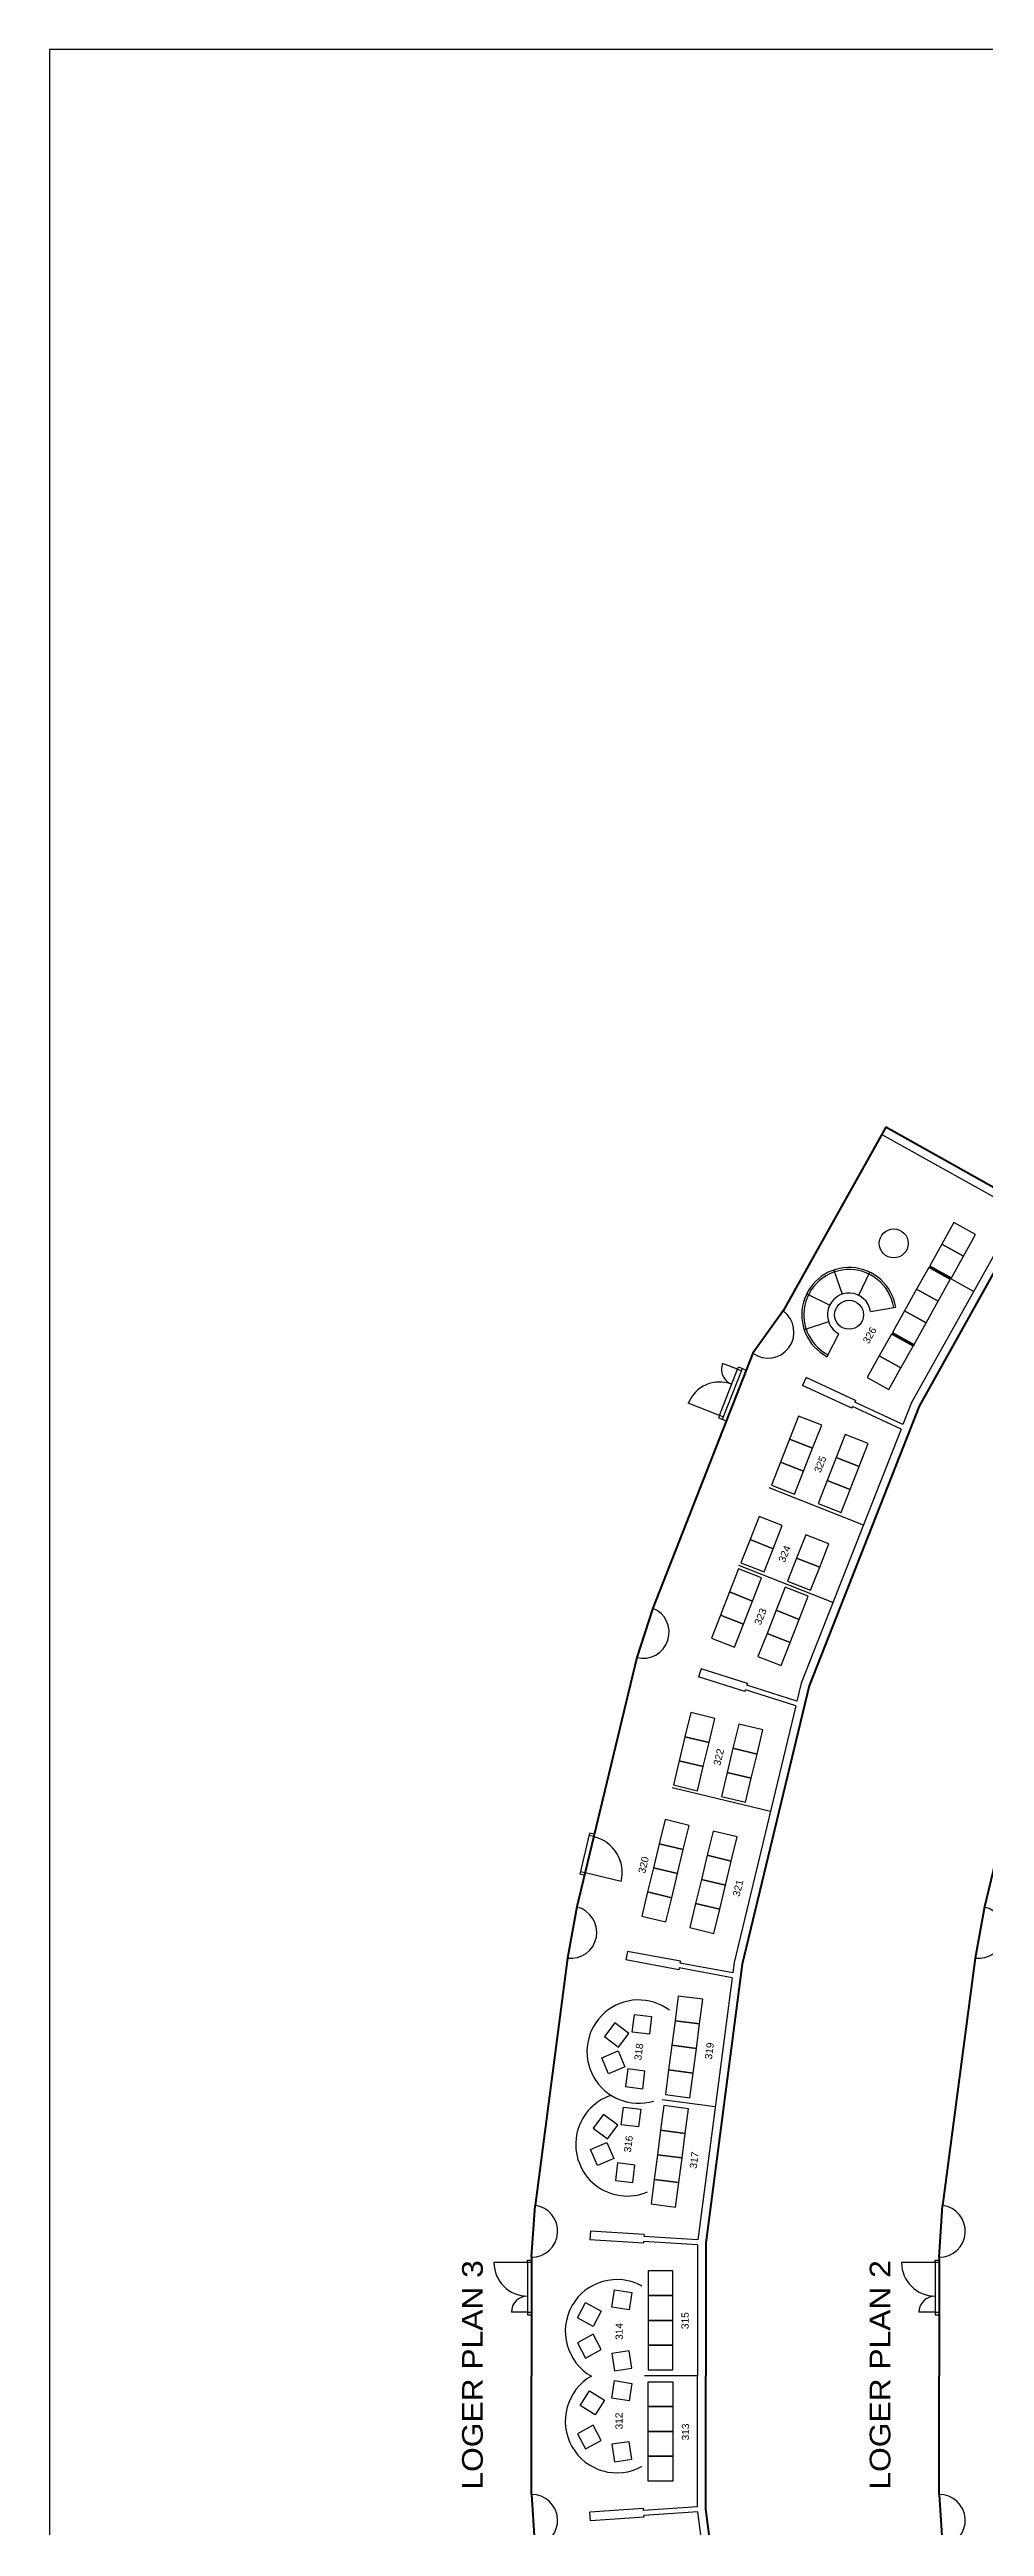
# Model space of a CAD drawing. Header units: millimetres. Extents: x 42980 to 202332, y 27411 to 140378.
# Drawn here: x 42980 to 65612, y 80458 to 140378 of the extents above; entities that cross this region are included whole.
import ezdxf
from ezdxf.enums import TextEntityAlignment as Align

# ---------------------------------------------------------------- set-up
doc = ezdxf.new("R2010")
doc.units = ezdxf.units.MM
doc.header["$LTSCALE"] = 100
doc.layers.get('0').update_dxf_attribs({"linetype": 'CONTINUOUS'})
for name, color, linetype in [('A-3651-EA-', 1, 'CONTINUOUS'), ('LOGER_PLAN3_BORD', 1, 'CONTINUOUS'), ('LOGER_PLAN3_NUMMER', 7, 'CONTINUOUS'), ('LOGER_PLAN3_SOFFOR', 1, 'CONTINUOUS'), ('LOGER_PLAN3_STOLAR', 1, 'CONTINUOUS'), ('LOGER_PLAN_2', 21, 'CONTINUOUS'), ('LOGER_PLAN_3', 21, 'CONTINUOUS'), ('TEXT', 4, 'CONTINUOUS')]:
    doc.layers.add(name, color=color, linetype=linetype)
doc.layers.add('SEKTIONER', color=4, linetype='CONTINUOUS', lineweight=70)
doc.styles.add('ARIAL', font='arial.ttf')

msp = doc.modelspace()

# ---------------------------------------------------------------- linework, layer by layer
msp.add_lwpolyline([(42980, 27411), (202332, 27411), (202332, 140378), (42980, 140378)], close=True)
at = {"layer": 'A-3651-EA-'}
msp.add_line((54649, 83983), (54649, 81949), dxfattribs=at)
at = {"layer": 'LOGER_PLAN3_BORD'}
for centre in [(63415, 111497), (62334, 109770)]:
    msp.add_circle(centre, 350, dxfattribs=at)
at = {"layer": 'LOGER_PLAN3_SOFFOR'}
for p, q in [((61966, 110853), (62166, 110266)), ((61864, 110001), (61307, 110275)), ((62567, 110241), (62840, 110797)), ((62853, 109853), (63465, 109951)), ((61838, 109602), (61250, 109404)), ((61801, 108757), (62090, 109306))]:
    msp.add_line(p, q, dxfattribs=at)
for radius, start, end in [(1095, 9.07455, 178.60957), (525, 9.07455, 242.24066), (1095, 178.39639, 242.24066)]:
    msp.add_arc((62334, 109770), radius, start, end, dxfattribs=at)
at = {"layer": 'LOGER_PLAN3_STOLAR'}
for points in [[(64286, 110958), (64810, 110665), (65103, 111189), (64579, 111481)], [(64579, 111481), (65103, 111189), (65395, 111712), (64872, 112005)], [(63969, 110391), (64492, 110098), (64785, 110621), (64262, 110914)], [(63676, 109867), (64199, 109574), (64492, 110098), (63969, 110391)], [(63383, 109343), (63906, 109050), (64199, 109574), (63676, 109867)], [(63065, 108776), (63589, 108483), (63882, 109007), (63358, 109300)], [(62772, 108253), (63296, 107960), (63589, 108483), (63065, 108776)], [(60893, 106763), (61451, 106543), (61671, 107102), (61112, 107321)], [(60673, 106205), (61232, 105985), (61451, 106543), (60893, 106763)], [(62022, 106319), (62580, 106099), (62800, 106658), (62241, 106877)], [(60454, 105646), (61012, 105427), (61232, 105985), (60673, 106205)], [(61802, 105761), (62361, 105541), (62580, 106099), (62022, 106319)], [(61583, 105202), (62141, 104983), (62361, 105541), (61802, 105761)], [(59936, 104330), (60495, 104110), (60714, 104669), (60156, 104888)], [(59717, 103772), (60275, 103552), (60495, 104110), (59936, 104330)], [(61065, 103886), (61624, 103666), (61843, 104225), (61285, 104444)], [(60846, 103328), (61404, 103108), (61624, 103666), (61065, 103886)], [(59219, 102506), (59777, 102287), (59997, 102845), (59439, 103065)], [(59439, 103065), (59997, 102845), (60217, 103404), (59658, 103623)], [(60568, 102621), (61126, 102401), (61346, 102960), (60787, 103179)], [(59000, 101948), (59558, 101728), (59777, 102287), (59219, 102506)], [(60348, 102062), (60907, 101843), (61126, 102401), (60568, 102621)], [(60129, 101504), (60687, 101284), (60907, 101843), (60348, 102062)], [(58362, 99564), (58945, 99424), (59086, 100007), (58503, 100148)], [(58222, 98981), (58805, 98841), (58945, 99424), (58362, 99564)], [(59524, 99285), (60107, 99144), (60248, 99727), (59664, 99868)], [(58081, 98398), (58664, 98257), (58805, 98841), (58222, 98981)], [(59383, 98701), (59967, 98561), (60107, 99144), (59524, 99285)], [(59243, 98118), (59826, 97977), (59967, 98561), (59383, 98701)], [(57738, 96975), (58322, 96835), (58462, 97418), (57879, 97559)], [(58900, 96695), (59483, 96555), (59624, 97138), (59041, 97279)], [(57598, 96392), (58181, 96251), (58322, 96835), (57738, 96975)], [(58760, 96112), (59343, 95972), (59483, 96555), (58900, 96695)], [(57457, 95809), (58041, 95668), (58181, 96251), (57598, 96392)], [(58619, 95529), (59202, 95388), (59343, 95972), (58760, 96112)], [(57317, 95225), (57900, 95085), (58041, 95668), (57457, 95809)], [(58479, 94945), (59062, 94805), (59202, 95388), (58619, 95529)], [(58121, 92693), (58715, 92615), (58793, 93210), (58199, 93288)], [(56410, 92308), (56754, 92049), (57006, 92385), (56663, 92643)], [(57555, 92794), (57503, 92368), (57086, 92418), (57138, 92845)], [(58043, 92098), (58638, 92020), (58715, 92615), (58121, 92693)], [(56348, 91795), (56743, 91964), (56908, 91577), (56512, 91409)], [(57965, 91504), (58560, 91426), (58638, 92020), (58043, 92098)], [(57342, 91047), (57394, 91474), (56977, 91525), (56925, 91098)], [(57887, 90909), (58482, 90831), (58560, 91426), (57965, 91504)], [(57290, 90552), (57238, 90125), (56821, 90176), (56873, 90603)], [(57773, 90045), (58368, 89967), (58446, 90562), (57851, 90640)], [(56140, 90091), (56483, 89832), (56736, 90168), (56392, 90426)], [(57695, 89450), (58290, 89372), (58368, 89967), (57773, 90045)], [(56077, 89578), (56473, 89746), (56637, 89360), (56241, 89192)], [(57618, 88855), (58212, 88777), (58290, 89372), (57695, 89450)], [(57096, 88775), (57148, 89201), (56731, 89252), (56679, 88825)], [(57540, 88260), (58134, 88182), (58212, 88777), (57618, 88855)], [(57467, 86044), (58067, 86044), (58067, 86644), (57467, 86644)], [(55958, 85872), (56337, 85668), (56137, 85298), (55759, 85502)], [(57074, 86120), (57008, 85695), (56593, 85760), (56659, 86185)], [(57467, 85444), (58067, 85444), (58067, 86044), (57467, 86044)], [(55958, 84532), (56337, 84737), (56137, 85106), (55759, 84902)], [(57467, 84844), (58067, 84844), (58067, 85444), (57467, 85444)], [(57074, 84284), (57008, 84709), (56593, 84645), (56659, 84220)], [(57467, 84244), (58067, 84244), (58067, 84844), (57467, 84844)], [(57074, 83920), (57008, 83495), (56593, 83560), (56659, 83985)], [(57467, 83956), (58067, 83956), (58067, 83356), (57467, 83356)], [(56049, 83740), (56412, 83510), (56188, 83155), (55824, 83385)], [(57467, 83356), (58067, 83356), (58067, 82756), (57467, 82756)], [(55958, 82332), (56337, 82537), (56137, 82906), (55759, 82702)], [(57467, 82756), (58067, 82756), (58067, 82156), (57467, 82156)], [(57074, 82084), (57008, 82509), (56593, 82445), (56659, 82020)], [(57467, 82156), (58067, 82156), (58067, 81556), (57467, 81556)]]:
    msp.add_lwpolyline(points, close=True, dxfattribs=at)
at = {"layer": 'LOGER_PLAN_2'}
for p, q in [((65383, 94207), (64598, 88224)), ((64416, 86840), (64416, 86900)), ((64416, 86900), (64516, 86900)), ((64516, 86969), (64516, 84100)), ((64416, 86840), (63606, 86840)), ((64516, 86840), (64416, 86840)), ((64416, 86840), (64416, 85640)), ((64416, 85640), (64026, 85640)), ((64416, 85640), (64516, 85640)), ((64416, 85640), (64416, 85580)), ((64416, 85580), (64516, 85580))]:
    msp.add_line(p, q, dxfattribs=at)
msp.add_lwpolyline([(64516, 81234), (64516, 84100)], dxfattribs=at)
for centre, radius, start, end in [((65464, 94831), 630, 262.5333, 76.45744), ((64517, 87599), 630, 269.96924, 82.5333), ((64416, 86840), 810, 180, 270), ((64416, 85640), 390, 90, 180), ((64516, 80604), 630, 277.4667, 90)]:
    msp.add_arc(centre, radius, start, end, dxfattribs=at)
at = {"layer": 'LOGER_PLAN_3'}
for p, q in [((63129, 114135), (60739, 109863)), ((63129, 114135), (66440, 112283)), ((66713, 112359), (63227, 114310)), ((66440, 112283), (63847, 107647)), ((66713, 112359), (64028, 107562)), ((64274, 110936), (65350, 110334)), ((63370, 109322), (63909, 109020)), ((60004, 108840), (57580, 102675)), ((59268, 107242), (59751, 108470)), ((59636, 108451), (59273, 108594)), ((59636, 108451), (59658, 108507)), ((59658, 108507), (59844, 108434)), ((59197, 107334), (59636, 108451)), ((59636, 108451), (59729, 108414)), ((61297, 108253), (61208, 108063)), ((62401, 107507), (61208, 108063)), ((62490, 107698), (61297, 108253)), ((59197, 107334), (58443, 107631)), ((59197, 107334), (59175, 107278)), ((59175, 107278), (59361, 107205)), ((59290, 107298), (59197, 107334)), ((64028, 107562), (61368, 100796)), ((62401, 107507), (62420, 107548)), ((63593, 107001), (62420, 107548)), ((62490, 107698), (62471, 107657)), ((63637, 107113), (62471, 107657)), ((63847, 107647), (63637, 107113)), ((63593, 107001), (61177, 100856)), ((62682, 104684), (60402, 105580)), ((61945, 102809), (59665, 103706)), ((57198, 101477), (55745, 95444)), ((58756, 101209), (58692, 101009)), ((59810, 100653), (58692, 101009)), ((59873, 100853), (58756, 101209)), ((61368, 100796), (59746, 94062)), ((59810, 100653), (59823, 100696)), ((61044, 100307), (59823, 100696)), ((59873, 100853), (59860, 100810)), ((61073, 100424), (59860, 100810)), ((61177, 100856), (61073, 100424)), ((61044, 100307), (59549, 94098)), ((60429, 97754), (58048, 98327)), ((56052, 97232), (55813, 96240)), ((56155, 97145), (56038, 97173)), ((56169, 97203), (56052, 97232)), ((55930, 96212), (55813, 96240)), ((55944, 96270), (55828, 96298)), ((56819, 96059), (55944, 96270)), ((55516, 94207), (54732, 88224)), ((56971, 94368), (56933, 94162)), ((58211, 93925), (56933, 94162)), ((58250, 94131), (56971, 94368)), ((58250, 94131), (58241, 94087)), ((59517, 93851), (58241, 94087)), ((59549, 94098), (59517, 93851)), ((58220, 93969), (58211, 93925)), ((59501, 93732), (58220, 93969)), ((59501, 93732), (58670, 87388)), ((59746, 94062), (58863, 87321)), ((59091, 90607), (57807, 90776)), ((56075, 87603), (56061, 87394)), ((57372, 87518), (56075, 87603)), ((57372, 87518), (57369, 87473)), ((54549, 86840), (54549, 86900)), ((54549, 86900), (54649, 86900)), ((54649, 86969), (54649, 84100)), ((57358, 87309), (56061, 87394)), ((57361, 87354), (57358, 87309)), ((58663, 87268), (57361, 87354)), ((58670, 87388), (57369, 87473)), ((58663, 87268), (58663, 84100)), ((58863, 87321), (58863, 84100)), ((54549, 86840), (53739, 86840)), ((54649, 86840), (54549, 86840)), ((54549, 86840), (54549, 85640)), ((54549, 85640), (54159, 85640)), ((54549, 85640), (54649, 85640)), ((54549, 85640), (54549, 85580)), ((54549, 85580), (54649, 85580)), ((58663, 84100), (57386, 84100)), ((58663, 80932), (58663, 84100)), ((58863, 80879), (58863, 84100)), ((58663, 80932), (57361, 80846)), ((57358, 80891), (56061, 80806)), ((56075, 80597), (56061, 80806)), ((57372, 80682), (56075, 80597)), ((57361, 80846), (57358, 80891)), ((58670, 80812), (57369, 80727)), ((57372, 80682), (57369, 80727)), ((59501, 74468), (58670, 80812)), ((59746, 74138), (58863, 80879))]:
    msp.add_line(p, q, dxfattribs=at)
msp.add_lwpolyline([(54649, 81234), (54649, 84100)], dxfattribs=at)
for centre, radius, start, end in [((62334, 109770), 1145, 9.07455, 242.24066), ((60371, 109351), 630, 234.32346, 54.28501), ((59636, 108451), 390, 158.53474, 248.53474), ((59197, 107334), 810, 68.53474, 158.53474), ((57349, 102089), 630, 256.1493, 68.53474), ((55944, 96270), 900, 346.45744, 76.45744), ((55598, 94831), 630, 262.5333, 76.45744), ((57240, 91945), 1250, 53.10223, 286.97526), ((56967, 89701), 1250, 108.36568, 292.97441), ((54650, 87599), 630, 269.96924, 82.5333), ((54549, 86840), 810, 180, 270), ((56714, 85181), 1250, 60.66215, 240.48259), ((54549, 85640), 390, 90, 180), ((56714, 83006), 1250, 119.51741, 299.33785), ((54649, 80604), 630, 277.4667, 90)]:
    msp.add_arc(centre, radius, start, end, dxfattribs=at)
at = {"layer": 'SEKTIONER'}
for p, q in [((66713, 112359), (63227, 114310)), ((57580, 102675), (57198, 101477)), ((55745, 95444), (55516, 94207)), ((65612, 95444), (65383, 94207)), ((54649, 86969), (54732, 88224)), ((64516, 86969), (64598, 88224)), ((54649, 81234), (54731, 79979)), ((64516, 81234), (64598, 79979))]:
    msp.add_line(p, q, dxfattribs=at)
for points in [[(63227, 114310), (60739, 109863), (60004, 108840), (57580, 102675)], [(66713, 112359), (64028, 107562), (61368, 100796), (59746, 94062), (58863, 87321), (58863, 84100)], [(57198, 101477), (55745, 95444)], [(67065, 101477), (65612, 95444)], [(55516, 94207), (54732, 88224)], [(65383, 94207), (64598, 88224)], [(54649, 86969), (54649, 84100)], [(64516, 86969), (64516, 84100)], [(54649, 81234), (54649, 84100)], [(66713, 55841), (64028, 60638), (61368, 67404), (59746, 74138), (58863, 80879), (58863, 84100)], [(64516, 81234), (64516, 84100)]]:
    msp.add_lwpolyline(points, dxfattribs=at)

# ---------------------------------------------------------------- texts
at = {"layer": 'LOGER_PLAN3_NUMMER', "style": 'ARIAL'}
for s, rotation, p in [('326', 60.77207, (62954, 109207)), ('325', 68.53474, (61766, 106102)), ('324', 68.53474, (60902, 103936)), ('323', 68.53474, (60319, 102418)), ('322', 76.45744, (59314, 99036)), ('320', 76.45744, (57495, 96429)), ('321', 76.45744, (59781, 95869)), ('318', 82.5333, (57382, 91923)), ('319', 82.5333, (59091, 91943)), ('316', 82.5333, (57130, 89693)), ('317', 82.5333, (58722, 89302)), ('314', 90, (56909, 85174)), ('315', 90, (58503, 85436)), ('312', 90, (56905, 83009)), ('313', 90, (58514, 82744))]:
    msp.add_text(s, height=175, rotation=rotation, dxfattribs=at).set_placement(p, align=Align.BOTTOM_CENTER)
at = {"layer": 'TEXT', "style": 'ARIAL', "width": 1.1}
for s, p in [('LOGER PLAN 3', (53467, 81349)), ('LOGER PLAN 2', (63334, 81349))]:
    msp.add_text(s, height=500, rotation=90, dxfattribs=at).set_placement(p)

doc.saveas('drawing.dxf')
